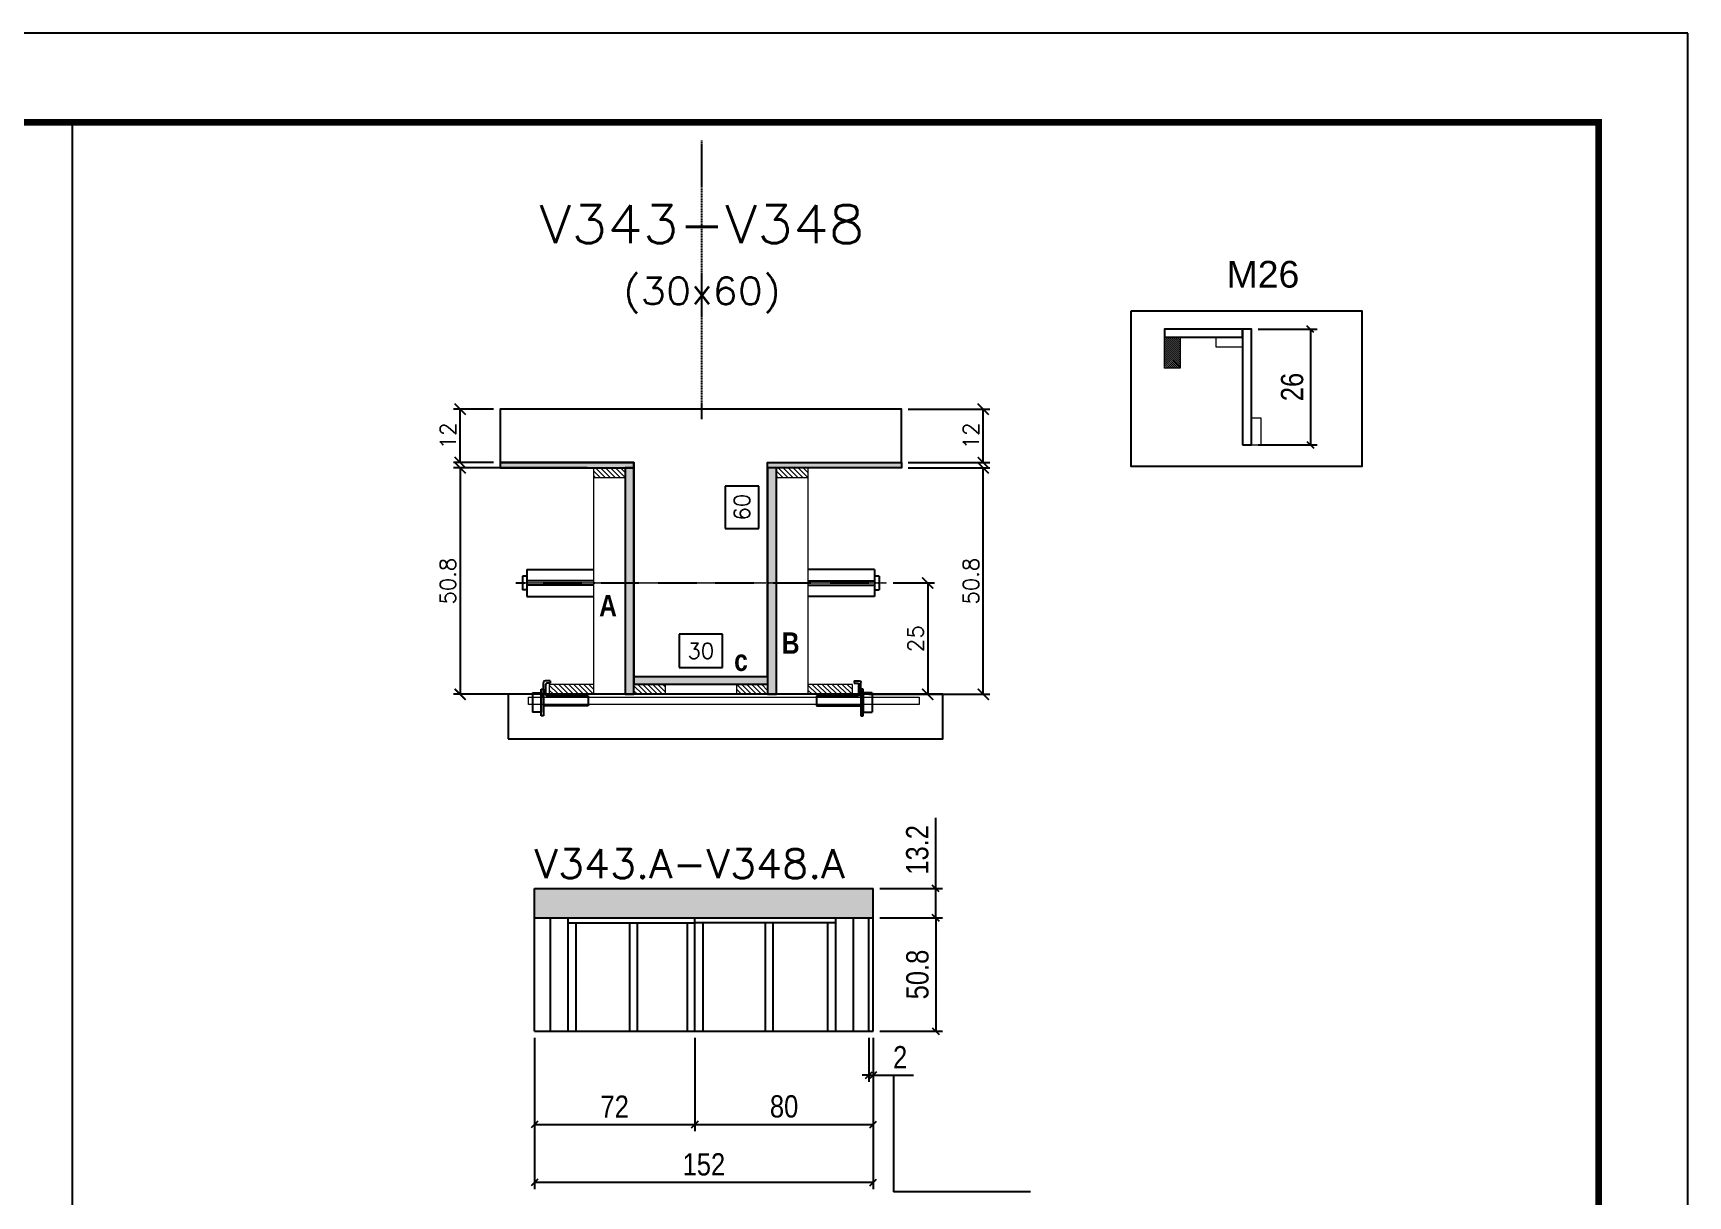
# Model space of a CAD drawing. Extents: x 137137 to 143418, y 10464 to 34486.
# Drawn here: x 137880 to 138622, y 17884 to 18406 of the extents above; entities that cross this region are included whole.
import ezdxf
from ezdxf.enums import TextEntityAlignment as Align

# ---------------------------------------------------------------- set-up
doc = ezdxf.new("R2010")
doc.units = 0
doc.linetypes.add('DASHED', pattern=[0.75, 0.5, -0.25])
doc.linetypes.add('HIDDEN', pattern=[0.375, 0.25, -0.125])
for name, color, linetype in [('5', 5, 'Continuous'), ('barrote', 251, 'Continuous'), ('COTA', 241, 'Continuous'), ('Cota Seção (2x)', 4, 'Continuous'), ('detalhes', 4, 'Continuous'), ('NOMENCLATURA', 7, 'Continuous'), ('Painéis', 200, 'Continuous'), ('presilha', 1, 'Continuous'), ('SARR_2.2x7', 40, 'Continuous'), ('SARR_3.5x7', 81, 'Continuous'), ('TENSOR', 3, 'Continuous'), ('Texto de Titulo', 7, 'Continuous'), ('Texto Qtd Sarr', 242, 'Continuous')]:
    doc.layers.add(name, color=color, linetype=linetype)
for name, color, linetype, lineweight in [('CONCRETO', 251, 'Continuous', 25), ('Folhas', 255, 'Continuous', 9), ('Hachura', 251, 'Continuous', 9), ('Madeira', 126, 'Continuous', 18), ('Sarr 2.2x7', 40, 'Continuous', 9), ('SARRAFO DE PRESSAO', 251, 'DASHED', 9), ('SCO-___-LAJ', 2, 'Continuous', 0), ('Texto Seção', 7, 'Continuous', 15)]:
    doc.layers.add(name, color=color, linetype=linetype, lineweight=lineweight)
doc.layers.add('Laje_Perimetro', color=7, linetype='Continuous', plot=False)
doc.styles.add('COTA TECNICA', font='techl___.ttf', dxfattribs={"height": 10})
doc.styles.add('REGUA-120', font='ROMANS.shx', dxfattribs={"height": 15})
doc.styles.add('Romans', font='romans.shx')
doc.styles.get("Standard").update_dxf_attribs({"font": 'arial.ttf'})
doc.styles.add('TECNICA', font='techb___.ttf', dxfattribs={"height": 10})
doc.dimstyles.new('Cota Seção (2x)', dxfattribs={"dimtxt": 7, "dimasz": 5, "dimexe": 3, "dimexo": 3, "dimgap": 2, "dimtad": 3, "dimdec": 1, "dimlfac": 0.5, "dimzin": 12, "dimdsep": 46, "dimtxsty": 'Romans', "dimblk": 'ARCHTICK', "dimcen": 0, "dimclrd": 4, "dimclre": 4, "dimclrt": 1, "dimadec": 1, "dimazin": 3, "dimtfac": 1, "dimtdec": 1, "dimtmove": 0, "dimatfit": 3, "dimldrblk": 'OBLIQUE', "dimfxl": 1, "dimtolj": 1, "dimtzin": 12, "dimarcsym": 0})
doc.dimstyles.new('Cota Seção interna', dxfattribs={"dimtxt": 7, "dimasz": 6, "dimexe": 0.18, "dimexo": 2, "dimgap": -4, "dimtad": 3, "dimdec": 1, "dimlfac": 0.5, "dimzin": 12, "dimdsep": 46, "dimtxsty": 'Romans', "dimblk": 'ARCHTICK', "dimcen": 0.09, "dimse1": 1, "dimse2": 1, "dimsd1": 1, "dimsd2": 1, "dimclrd": 180, "dimclre": 5, "dimclrt": 1, "dimadec": 0, "dimazin": 3, "dimtfac": 1, "dimtdec": 1, "dimtofl": 0, "dimtmove": 0, "dimatfit": 3, "dimldrblk": 'ARCHTICK', "dimfxl": 1, "dimtolj": 1, "dimtzin": 0, "dimarcsym": 0})
doc.dimstyles.new('PAINEL', dxfattribs={"dimtxt": 10, "dimasz": 3, "dimexe": 3, "dimexo": 3, "dimgap": 3, "dimtad": 1, "dimdec": 1, "dimzin": 12, "dimdsep": 46, "dimtxsty": 'COTA TECNICA', "dimblk1": 'OBLIQUE', "dimblk2": 'OBLIQUE', "dimsah": 1, "dimcen": 0.9, "dimclrd": 4, "dimclre": 4, "dimclrt": 240, "dimadec": 1, "dimazin": 3, "dimtfac": 1, "dimtdec": 1, "dimtmove": 0, "dimatfit": 3, "dimfxl": 1, "dimtolj": 1, "dimtzin": 12, "dimarcsym": 0})

# ---------------------------------------------------------------- blocks, each defined once
blk = doc.blocks.new('9999999999')
at = {"layer": 'Folhas'}
blk.add_lwpolyline([(98138.98, 34190.21), (99623.98, 34190.21), (99623.98, 35240.21), (98138.98, 35240.21)], close=True, dxfattribs=at)
at = {"layer": 'Folhas', "color": 30, "const_width": 3}
blk.add_lwpolyline([(98213.98, 34230.21), (99583.98, 34230.21), (99583.98, 35200.21), (98213.98, 35200.21)], close=True, dxfattribs=at)
blk = doc.blocks.new('_ArchTick')
at = {"color": 0, "linetype": 'ByBlock', "const_width": 0.15}
blk.add_lwpolyline([(-0.5, -0.5), (0.5, 0.5)], dxfattribs=at)
blk = doc.blocks.new('*D1606')
at = {"layer": 'COTA', "color": 4, "lineweight": -2, "transparency": 16777216}
for p, q in [((138272.38, 18210.53), (138309.1, 18210.53)), ((138306.1, 18108.93), (138306.1, 18210.53)), ((138254.78, 18108.93), (138309.1, 18108.93))]:
    blk.add_line(p, q, dxfattribs=at)
at = {"layer": 'Defpoints', "color": 0, "transparency": 16777216}
for p in [(138269.38, 18210.53), (138306.1, 18210.53), (138251.78, 18108.93)]:
    blk.add_point(p, dxfattribs=at)
at = {"layer": 'COTA', "color": 4, "lineweight": -2, "transparency": 16777216, "xscale": 5, "yscale": 5, "zscale": 5}
for p, rotation in [((138306.1, 18210.53), 90), ((138306.1, 18108.93), 270)]:
    blk.add_blockref('_ArchTick', p, dxfattribs=dict(at, rotation=rotation))
at = {"layer": 'COTA', "color": 1, "transparency": 16777216, "insert": (138300.6, 18159.73), "char_height": 7, "attachment_point": 5, "rotation": 90, "style": 'Romans'}
blk.add_mtext('\\A1;50.8', dxfattribs=at)
blk = doc.blocks.new('_Oblique')
at = {"color": 0, "linetype": 'ByBlock', "lineweight": -2}
blk.add_line((-0.5, -0.5), (0.5, 0.5), dxfattribs=at)
blk = doc.blocks.new('*D1607')
at = {"layer": 'COTA', "color": 4, "lineweight": -2, "transparency": 16777216}
for p, q in [((138272.38, 18236.93), (138309.1, 18236.93)), ((138306.1, 18212.93), (138306.1, 18236.93)), ((138272.38, 18212.93), (138309.1, 18212.93))]:
    blk.add_line(p, q, dxfattribs=at)
at = {"layer": 'Defpoints', "color": 0, "transparency": 16777216}
for p in [(138269.38, 18236.93), (138306.1, 18236.93), (138269.38, 18212.93)]:
    blk.add_point(p, dxfattribs=at)
at = {"layer": 'COTA', "color": 4, "lineweight": -2, "transparency": 16777216, "xscale": 5, "yscale": 5, "zscale": 5}
for p, rotation in [((138306.1, 18236.93), 90), ((138306.1, 18212.93), 270)]:
    blk.add_blockref('_ArchTick', p, dxfattribs=dict(at, rotation=rotation))
at = {"layer": 'COTA', "color": 1, "transparency": 16777216, "insert": (138300.6, 18224.93), "char_height": 7, "attachment_point": 5, "rotation": 90, "style": 'Romans'}
blk.add_mtext('\\A1;12', dxfattribs=at)
blk = doc.blocks.new('*D1608')
at = {"layer": 'Cota Seção (2x)', "color": 180, "lineweight": -2, "transparency": 16777216}
for p, q in [((138205.38, 18202.43), (138190.38, 18202.43)), ((138190.38, 18202.43), (138190.38, 18183.43)), ((138205.38, 18183.43), (138205.38, 18202.43)), ((138190.38, 18183.43), (138205.38, 18183.43))]:
    blk.add_line(p, q, dxfattribs=at)
at = {"layer": 'Defpoints', "color": 0, "transparency": 16777216}
for p in [(138209.38, 18236.93), (138209.38, 18236.93), (138209.38, 18116.93)]:
    blk.add_point(p, dxfattribs=at)
at = {"layer": 'Cota Seção (2x)', "color": 1, "transparency": 16777216, "insert": (138197.88, 18192.93), "char_height": 7, "attachment_point": 5, "rotation": 90, "style": 'Romans'}
blk.add_mtext('\\A1;60', dxfattribs=at)
blk = doc.blocks.new('PRESILHA METÁLICA 1')
at = {"layer": 'presilha'}
for p, q in [((0, 13), (6, 13)), ((0, 13), (0, 0)), ((6, 15.5), (7.5, 15.5)), ((6, -2.5), (6, 15.5)), ((6, 13), (6, 0)), ((7.5, 10.6), (7.5, 19.9)), ((7.5, 15.5), (7.5, -2.5)), ((12, 21), (8.6, 21)), ((9, 11.6), (9, 18.9)), ((12, 19.5), (9.6, 19.5)), ((12, 21), (12, 19.5)), ((6, 0), (0, 0)), ((37.5, 4.1), (7.5, 4.1)), ((37.5, 11), (9.6, 11)), ((37.5, 11), (37.5, 4.1)), ((7.5, -2.5), (6, -2.5))]:
    blk.add_line(p, q, dxfattribs=at)
for centre, radius, start, end in [((8.6, 19.9), 1.14, 90, 180), ((9.6, 18.9), 0.57, 90, 180), ((9.6, 11.6), 0.57, 180, 270)]:
    blk.add_arc(centre, radius, start, end, dxfattribs=at)
blk = doc.blocks.new('*D1609')
at = {"layer": 'Cota Seção (2x)', "color": 180, "lineweight": -2, "transparency": 16777216}
for p, q in [((138189.05, 18135.93), (138169.72, 18135.93)), ((138169.72, 18135.93), (138169.72, 18120.93)), ((138189.05, 18120.93), (138189.05, 18135.93)), ((138169.72, 18120.93), (138189.05, 18120.93))]:
    blk.add_line(p, q, dxfattribs=at)
at = {"layer": 'Defpoints', "color": 0, "transparency": 16777216}
for p in [(138209.38, 18116.93), (138149.39, 18108.93), (138209.38, 18108.93)]:
    blk.add_point(p, dxfattribs=at)
at = {"layer": 'Cota Seção (2x)', "color": 1, "transparency": 16777216, "insert": (138179.38, 18128.43), "char_height": 7, "attachment_point": 5, "style": 'Romans'}
blk.add_mtext('\\A1;30', dxfattribs=at)
blk = doc.blocks.new('*D1610')
at = {"layer": 'COTA', "color": 4, "lineweight": -2, "transparency": 16777216}
for p, q in [((138128.38, 18210.53), (138068.41, 18210.53)), ((138071.41, 18210.53), (138071.41, 18108.93)), ((138128.38, 18108.93), (138068.41, 18108.93))]:
    blk.add_line(p, q, dxfattribs=at)
at = {"layer": 'Defpoints', "color": 0, "transparency": 16777216}
for p in [(138131.38, 18210.53), (138071.41, 18108.93), (138131.38, 18108.93)]:
    blk.add_point(p, dxfattribs=at)
at = {"layer": 'COTA', "color": 4, "lineweight": -2, "transparency": 16777216, "xscale": 5, "yscale": 5, "zscale": 5}
for p, rotation in [((138071.41, 18210.53), 90), ((138071.41, 18108.93), 270)]:
    blk.add_blockref('_ArchTick', p, dxfattribs=dict(at, rotation=rotation))
at = {"layer": 'COTA', "color": 1, "transparency": 16777216, "insert": (138065.91, 18159.73), "char_height": 7, "attachment_point": 5, "rotation": 90, "style": 'Romans'}
blk.add_mtext('\\A1;50.8', dxfattribs=at)
blk = doc.blocks.new('*D1611')
at = {"layer": 'COTA', "color": 4, "lineweight": -2, "transparency": 16777216}
for p, q in [((138265.69, 18158.9), (138284.24, 18158.9)), ((138281.24, 18158.9), (138281.24, 18108.93)), ((138265.69, 18108.93), (138284.24, 18108.93))]:
    blk.add_line(p, q, dxfattribs=at)
at = {"layer": 'Defpoints', "color": 0, "transparency": 16777216}
for p in [(138262.69, 18158.9), (138262.69, 18108.93), (138281.24, 18108.93)]:
    blk.add_point(p, dxfattribs=at)
at = {"layer": 'COTA', "color": 4, "lineweight": -2, "transparency": 16777216, "xscale": 5, "yscale": 5, "zscale": 5}
for p, rotation in [((138281.24, 18158.9), 90), ((138281.24, 18108.93), 270)]:
    blk.add_blockref('_ArchTick', p, dxfattribs=dict(at, rotation=rotation))
at = {"layer": 'COTA', "color": 1, "transparency": 16777216, "insert": (138275.74, 18133.91), "char_height": 7, "attachment_point": 5, "rotation": 90, "style": 'Romans'}
blk.add_mtext('\\A1;25', dxfattribs=at)
blk = doc.blocks.new('titulo1')
at = {"layer": 'Defpoints', "color": 252, "linetype": 'HIDDEN', "ltscale": 2}
blk.add_line((0, 0), (0, 125), dxfattribs=at)
at = {"layer": 'Defpoints', "style": 'Romans', "oblique": 15}
blk.add_attdef('FOLHA', text='', height=10, dxfattribs=at).set_placement((0, 15.58), align=Align.MIDDLE_CENTER)
at = {"layer": 'Texto Qtd Sarr', "color": 3, "style": 'Romans', "oblique": 15}
for tag, height, p in [('TITULO', 17, (0, 71.45)), ('SEÇÃO', 12, (0, 41.55))]:
    blk.add_attdef(tag, text='', height=height, dxfattribs=at).set_placement(p, align=Align.MIDDLE_CENTER)
blk = doc.blocks.new('*D1630')
at = {"layer": 'COTA', "color": 4, "lineweight": -2, "transparency": 16777216}
for p, q in [((138086.39, 18236.93), (138068.41, 18236.93)), ((138071.41, 18212.93), (138071.41, 18236.93)), ((138086.39, 18212.93), (138068.41, 18212.93))]:
    blk.add_line(p, q, dxfattribs=at)
at = {"layer": 'Defpoints', "color": 0, "transparency": 16777216}
for p in [(138071.41, 18236.93), (138089.39, 18236.93), (138089.39, 18212.93)]:
    blk.add_point(p, dxfattribs=at)
at = {"layer": 'COTA', "color": 4, "lineweight": -2, "transparency": 16777216, "xscale": 5, "yscale": 5, "zscale": 5}
for p, rotation in [((138071.41, 18236.93), 90), ((138071.41, 18212.93), 270)]:
    blk.add_blockref('_ArchTick', p, dxfattribs=dict(at, rotation=rotation))
at = {"layer": 'COTA', "color": 1, "transparency": 16777216, "insert": (138065.91, 18224.93), "char_height": 7, "attachment_point": 5, "rotation": 90, "style": 'Romans'}
blk.add_mtext('\\A1;12', dxfattribs=at)
blk = doc.blocks.new('*D1631')
at = {"layer": 'Defpoints', "color": 0, "linetype": 'ByBlock', "transparency": 16777216}
for p in [(138426.43, 18272.88), (138426.43, 18220.88), (138452.88, 18220.88)]:
    blk.add_point(p, dxfattribs=at)
at = {"layer": 'Sarr 2.2x7', "color": 4, "linetype": 'ByBlock', "lineweight": -2, "transparency": 16777216}
for p, q in [((138429.43, 18272.88), (138455.88, 18272.88)), ((138452.88, 18272.88), (138452.88, 18220.88)), ((138429.43, 18220.88), (138455.88, 18220.88))]:
    blk.add_line(p, q, dxfattribs=at)
at = {"layer": 'Sarr 2.2x7', "color": 4, "linetype": 'ByBlock', "lineweight": -2, "transparency": 16777216, "xscale": 3, "yscale": 3, "zscale": 3}
for p, rotation in [((138452.88, 18272.88), 90), ((138452.88, 18220.88), 270)]:
    blk.add_blockref('_Oblique', p, dxfattribs=dict(at, rotation=rotation))
at = {"layer": 'Sarr 2.2x7', "color": 240, "linetype": 'ByBlock', "transparency": 16777216, "insert": (138444.77, 18246.88), "char_height": 10, "attachment_point": 5, "rotation": 90, "style": 'COTA TECNICA'}
blk.add_mtext('\\A1;26', dxfattribs=at)
blk = doc.blocks.new('*D1632')
at = {"layer": 'COTA', "color": 4, "lineweight": -2, "ltscale": 25, "transparency": 16777216}
for p, q in [((138104.74, 17954.76), (138104.74, 17886.79)), ((138256.78, 17954.76), (138256.78, 17886.79)), ((138256.78, 17889.79), (138104.74, 17889.79))]:
    blk.add_line(p, q, dxfattribs=at)
at = {"layer": 'Defpoints', "color": 0, "ltscale": 25, "transparency": 16777216}
for p in [(138104.74, 17957.76), (138256.78, 17957.76), (138104.74, 17889.79)]:
    blk.add_point(p, dxfattribs=at)
at = {"layer": 'COTA', "color": 4, "lineweight": -2, "ltscale": 25, "transparency": 16777216, "xscale": 3, "yscale": 3, "zscale": 3, "rotation": 180}
blk.add_blockref('_Oblique', (138104.74, 17889.79), dxfattribs=at)
at = {"layer": 'COTA', "color": 4, "lineweight": -2, "ltscale": 25, "transparency": 16777216, "xscale": 3, "yscale": 3, "zscale": 3}
blk.add_blockref('_Oblique', (138256.78, 17889.79), dxfattribs=at)
at = {"layer": 'COTA', "color": 240, "ltscale": 25, "transparency": 16777216, "insert": (138180.76, 17897.9), "char_height": 10, "attachment_point": 5, "style": 'COTA TECNICA'}
blk.add_mtext('\\A1;152', dxfattribs=at)
blk = doc.blocks.new('*D1633')
at = {"layer": 'COTA', "color": 4, "lineweight": -2, "ltscale": 25, "transparency": 16777216}
for p, q in [((138104.74, 17954.76), (138104.74, 17912.78)), ((138176.74, 17954.76), (138176.74, 17912.78)), ((138104.74, 17915.78), (138176.74, 17915.78))]:
    blk.add_line(p, q, dxfattribs=at)
at = {"layer": 'Defpoints', "color": 0, "ltscale": 25, "transparency": 16777216}
for p in [(138104.74, 17957.76), (138176.74, 17957.76), (138176.74, 17915.78)]:
    blk.add_point(p, dxfattribs=at)
at = {"layer": 'COTA', "color": 4, "lineweight": -2, "ltscale": 25, "transparency": 16777216, "xscale": 3, "yscale": 3, "zscale": 3, "rotation": 180}
blk.add_blockref('_Oblique', (138104.74, 17915.78), dxfattribs=at)
at = {"layer": 'COTA', "color": 4, "lineweight": -2, "ltscale": 25, "transparency": 16777216, "xscale": 3, "yscale": 3, "zscale": 3}
blk.add_blockref('_Oblique', (138176.74, 17915.78), dxfattribs=at)
at = {"layer": 'COTA', "color": 240, "ltscale": 25, "transparency": 16777216, "insert": (138140.74, 17923.85), "char_height": 10, "attachment_point": 5, "style": 'COTA TECNICA'}
blk.add_mtext('\\A1;72', dxfattribs=at)
blk = doc.blocks.new('*D1612')
at = {"layer": 'COTA', "color": 4, "lineweight": -2, "ltscale": 25, "transparency": 16777216}
for p, q in [((138176.74, 17954.76), (138176.74, 17912.78)), ((138256.78, 17954.76), (138256.78, 17912.78)), ((138176.74, 17915.78), (138256.78, 17915.78))]:
    blk.add_line(p, q, dxfattribs=at)
at = {"layer": 'Defpoints', "color": 0, "ltscale": 25, "transparency": 16777216}
for p in [(138176.74, 17957.76), (138256.78, 17957.76), (138256.78, 17915.78)]:
    blk.add_point(p, dxfattribs=at)
at = {"layer": 'COTA', "color": 4, "lineweight": -2, "ltscale": 25, "transparency": 16777216, "xscale": 3, "yscale": 3, "zscale": 3, "rotation": 180}
blk.add_blockref('_Oblique', (138176.74, 17915.78), dxfattribs=at)
at = {"layer": 'COTA', "color": 4, "lineweight": -2, "ltscale": 25, "transparency": 16777216, "xscale": 3, "yscale": 3, "zscale": 3}
blk.add_blockref('_Oblique', (138256.78, 17915.78), dxfattribs=at)
at = {"layer": 'COTA', "color": 240, "ltscale": 25, "transparency": 16777216, "insert": (138216.76, 17923.91), "char_height": 10, "attachment_point": 5, "style": 'COTA TECNICA'}
blk.add_mtext('\\A1;80', dxfattribs=at)
blk = doc.blocks.new('*D1634')
at = {"layer": 'COTA', "color": 4, "lineweight": -2, "ltscale": 25, "transparency": 16777216}
for p, q in [((138259.78, 18008.56), (138287.77, 18008.56)), ((138284.77, 18008.56), (138284.77, 17957.76)), ((138259.78, 17957.76), (138287.77, 17957.76))]:
    blk.add_line(p, q, dxfattribs=at)
at = {"layer": 'Defpoints', "color": 0, "ltscale": 25, "transparency": 16777216}
for p in [(138256.78, 18008.56), (138256.78, 17957.76), (138284.77, 17957.76)]:
    blk.add_point(p, dxfattribs=at)
at = {"layer": 'COTA', "color": 4, "lineweight": -2, "ltscale": 25, "transparency": 16777216, "xscale": 3, "yscale": 3, "zscale": 3}
for p, rotation in [((138284.77, 18008.56), 90), ((138284.77, 17957.76), 270)]:
    blk.add_blockref('_Oblique', p, dxfattribs=dict(at, rotation=rotation))
at = {"layer": 'COTA', "color": 240, "ltscale": 25, "transparency": 16777216, "insert": (138276.64, 17983.16), "char_height": 10, "attachment_point": 5, "rotation": 90, "style": 'COTA TECNICA'}
blk.add_mtext('\\A1;50.8', dxfattribs=at)
blk = doc.blocks.new('*D1635')
at = {"layer": 'COTA', "color": 4, "lineweight": -2, "ltscale": 25, "transparency": 16777216}
for p, q in [((138284.77, 18021.76), (138284.77, 18053.49)), ((138259.78, 18021.76), (138287.77, 18021.76)), ((138284.77, 18008.56), (138284.77, 18021.76)), ((138259.78, 18008.56), (138287.77, 18008.56))]:
    blk.add_line(p, q, dxfattribs=at)
at = {"layer": 'Defpoints', "color": 0, "ltscale": 25, "transparency": 16777216}
for p in [(138256.78, 18021.76), (138284.77, 18021.76), (138256.78, 18008.56)]:
    blk.add_point(p, dxfattribs=at)
at = {"layer": 'COTA', "color": 4, "lineweight": -2, "ltscale": 25, "transparency": 16777216, "xscale": 3, "yscale": 3, "zscale": 3}
for p, rotation in [((138284.77, 18021.76), 90), ((138284.77, 18008.56), 270)]:
    blk.add_blockref('_Oblique', p, dxfattribs=dict(at, rotation=rotation))
at = {"layer": 'COTA', "color": 240, "ltscale": 25, "transparency": 16777216, "insert": (138276.55, 18039.12), "char_height": 10, "attachment_point": 5, "rotation": 90, "style": 'COTA TECNICA'}
blk.add_mtext('\\A1;13.2', dxfattribs=at)
blk = doc.blocks.new('*D1636')
at = {"layer": 'COTA', "color": 4, "lineweight": -2, "ltscale": 25, "transparency": 16777216}
for p, q in [((138254.78, 17954.76), (138254.78, 17935.06)), ((138256.78, 17954.76), (138256.78, 17935.06)), ((138254.78, 17938.06), (138251.78, 17938.06)), ((138254.78, 17938.06), (138256.78, 17938.06)), ((138256.78, 17938.06), (138274.89, 17938.06))]:
    blk.add_line(p, q, dxfattribs=at)
at = {"layer": 'Defpoints', "color": 0, "ltscale": 25, "transparency": 16777216}
for p in [(138254.78, 17957.76), (138256.78, 17957.76), (138256.78, 17938.06)]:
    blk.add_point(p, dxfattribs=at)
at = {"layer": 'COTA', "color": 4, "lineweight": -2, "ltscale": 25, "transparency": 16777216, "xscale": 3, "yscale": 3, "zscale": 3}
blk.add_blockref('_Oblique', (138254.78, 17938.06), dxfattribs=at)
at = {"layer": 'COTA', "color": 4, "lineweight": -2, "ltscale": 25, "transparency": 16777216, "xscale": 3, "yscale": 3, "zscale": 3, "rotation": 180}
blk.add_blockref('_Oblique', (138256.78, 17938.06), dxfattribs=at)
at = {"layer": 'COTA', "color": 240, "ltscale": 25, "transparency": 16777216, "insert": (138268.83, 17946.06), "char_height": 10, "attachment_point": 5, "style": 'COTA TECNICA'}
blk.add_mtext('\\A1;2', dxfattribs=at)

msp = doc.modelspace()

# ---------------------------------------------------------------- hatches: boundary and pattern name
at = {"layer": 'COTA', "linetype": 'ByBlock'}
h = msp.add_hatch(dxfattribs=at)
h.set_pattern_fill('AR-CONC', color=256, scale=0.03)
h.set_pattern_definition([(50, (-1320.7545, -15170.869), (5.46554007, -0.47817257), [0.5715, -6.2865]), (355, (-1320.7545, -15170.869), (-1.05730264, 5.73170536), [0.4572, -5.02921753]), (100.4514447, (-1320.299, -15170.9087), (4.40823741, 5.25353256), [0.48570026, -5.34270734]), (46.1842, (-1320.7545, -15169.345), (8.13237123, -1.26126984), [0.85725, -9.42975]), (96.6355576, (-1320.077, -15169.45), (7.122124, 7.42278374), [0.7285507, -8.01406824]), (351.184151, (-1320.7545, -15169.345), (7.122124, 7.42278374), [0.685799, -7.54379196]), (21, (-1319.9925, -15169.726), (4.54843174, -3.06795595), [0.5715, -6.2865]), (326, (-1319.9925, -15169.726), (1.85406085, 5.52563898), [0.4572, -5.0292]), (71.451445, (-1319.6135, -15169.9815), (6.40249258, 2.45768307), [0.48570026, -5.34269813]), (37.5, (-1320.7545, -15170.8689), (0.092658098, 2.536651166), [0, -4.96824, 0, -5.1054, 0, -5.04825]), (7.5, (-1320.7545, -15170.8689), (2.004589875, 3.005417245), [0, -2.91084, 0, -4.85394, 0, -1.92405]), (327.5, (-1322.4538, -15170.8689), (4.067717855, -0.17186232), [0, -1.905, 0, -5.9436, 0, -7.8867]), (317.5, (-1323.2158, -15170.869), (4.44387544, 0.76279473), [0, -2.4765, 0, -3.94716, 0, -5.6007])])
h.paths.add_polyline_path([(138256.78, 18008.56), (138256.78, 18021.76), (138104.74, 18021.76), (138104.74, 18008.56)])
at = {"layer": 'Hachura'}
h = msp.add_hatch(color=256, dxfattribs=at)
h.dxf.hatch_style = 1
h.paths.add_polyline_path([(138149.39, 18210.53), (138149.39, 18212.93), (138089.39, 18212.93), (138089.39, 18210.53)])
h = msp.add_hatch(dxfattribs=at)
h.set_pattern_fill('ANSI31', color=256, scale=0.5, angle=270, style=0)
h.set_pattern_definition([(315, (161037.2032, 9902.882), (1.12253202, 1.12253202), [])])
h.paths.add_polyline_path([(138131.38, 18206.13), (138131.38, 18210.53), (138145.38, 18210.53), (138145.38, 18206.13)])
h = msp.add_hatch(color=256, dxfattribs=at)
h.dxf.hatch_style = 1
h.paths.add_polyline_path([(138149.38, 18210.53), (138145.38, 18210.53), (138145.38, 18108.93), (138149.38, 18108.93)])
h = msp.add_hatch(color=256, dxfattribs=at)
h.dxf.hatch_style = 1
h.paths.add_polyline_path([(138209.38, 18210.53), (138209.38, 18212.93), (138269.38, 18212.93), (138269.38, 18210.53)])
h = msp.add_hatch(color=256, dxfattribs=at)
h.dxf.hatch_style = 1
h.paths.add_polyline_path([(138213.38, 18210.53), (138209.38, 18210.53), (138209.38, 18108.93), (138213.38, 18108.93)])
h = msp.add_hatch(dxfattribs=at)
h.set_pattern_fill('ANSI31', color=256, scale=0.5, angle=270, style=0)
h.set_pattern_definition([(315, (161119.2032, 9902.882), (1.12253202, 1.12253202), [])])
h.paths.add_polyline_path([(138213.38, 18206.13), (138213.38, 18210.53), (138227.38, 18210.53), (138227.38, 18206.13)])
h = msp.add_hatch(dxfattribs=at)
h.set_pattern_fill('ANSI31', color=256, scale=0.5, angle=270, style=0)
h.set_pattern_definition([(315, (161003.2032, 9879.282), (1.12253202, 1.12253202), [])])
h.paths.add_polyline_path([(138131.38, 18108.93), (138131.38, 18113.33), (138111.38, 18113.33), (138111.38, 18108.93)])
h = msp.add_hatch(color=256, dxfattribs=at)
h.dxf.hatch_style = 1
h.paths.add_polyline_path([(138149.39, 18113.33), (138149.39, 18116.93), (138209.38, 18116.93), (138209.38, 18113.33)])
h = msp.add_hatch(dxfattribs=at)
h.set_pattern_fill('ANSI31', color=256, scale=0.5, angle=270, style=0)
h.set_pattern_definition([(315, (161106.0053, 9879.282), (1.12253202, 1.12253202), [])])
h.paths.add_polyline_path([(138149.39, 18108.93), (138149.39, 18113.33), (138163.39, 18113.33), (138163.39, 18108.93)])
h = msp.add_hatch(dxfattribs=at)
h.set_pattern_fill('ANSI31', color=256, scale=0.5, angle=270, style=0)
h.set_pattern_definition([(315, (161128.0032, 9879.282), (1.12253202, 1.12253202), [])])
h.paths.add_polyline_path([(138209.38, 18108.93), (138209.38, 18113.33), (138195.38, 18113.33), (138195.38, 18108.93)])
h = msp.add_hatch(dxfattribs=at)
h.set_pattern_fill('ANSI31', color=256, scale=0.5, angle=270, style=0)
h.set_pattern_definition([(315, (161119.2032, 9879.282), (1.12253202, 1.12253202), [])])
h.paths.add_polyline_path([(138247.38, 18108.93), (138247.38, 18113.33), (138227.38, 18113.33), (138227.38, 18108.93)])
at = {"layer": 'Madeira'}
h = msp.add_hatch(dxfattribs=at)
h.set_pattern_fill('ANSI31', color=256, scale=0.2, angle=270, style=0)
h.set_pattern_definition([(315, (155023.4105, 4921.1487), (0.449012806, 0.449012806), [])])
h.paths.add_polyline_path([(138387.47, 18255.28), (138394.47, 18255.28), (138394.47, 18269.28), (138387.47, 18269.28)])

# ---------------------------------------------------------------- linework, layer by layer
at = {"ltscale": 3}
for p, q in [((138099.38, 18161.9), (138099.38, 18155.9)), ((138101.38, 18161.9), (138099.38, 18161.9)), ((138101.38, 18164.9), (138101.38, 18152.9)), ((138101.38, 18164.9), (138131.38, 18164.9)), ((138257.38, 18164.9), (138227.38, 18164.9)), ((138257.38, 18164.9), (138257.38, 18152.9)), ((138259.38, 18161.9), (138257.38, 18161.9)), ((138259.38, 18161.9), (138259.38, 18155.9)), ((138101.38, 18155.9), (138099.38, 18155.9)), ((138131.38, 18159.9), (138101.38, 18159.9)), ((138131.38, 18157.9), (138101.38, 18157.9)), ((138227.38, 18159.9), (138257.38, 18159.9)), ((138227.38, 18157.9), (138257.38, 18157.9)), ((138257.38, 18155.9), (138259.38, 18155.9)), ((138101.38, 18152.9), (138131.38, 18152.9)), ((138257.38, 18152.9), (138227.38, 18152.9))]:
    msp.add_line(p, q, dxfattribs=at)
at = {"linetype": 'ByBlock'}
msp.add_lwpolyline([(138372.48, 18281.04), (138475.92, 18281.04), (138475.92, 18211.22), (138372.48, 18211.22)], close=True, dxfattribs=at)
at = {"layer": 'barrote'}
msp.add_lwpolyline([(138093.02, 18088.93), (138287.99, 18088.93), (138287.99, 18108.93), (138093.02, 18108.93)], close=True, dxfattribs=at)
at = {"layer": 'CONCRETO'}
msp.add_lwpolyline([(138149.38, 18212.93), (138149.38, 18113.33), (138149.39, 18113.33), (138149.39, 18116.93), (138209.38, 18116.93), (138209.38, 18212.93), (138269.38, 18212.93), (138269.38, 18236.93), (138209.38, 18236.93), (138209.38, 18236.93), (138149.38, 18236.93), (138089.39, 18236.93), (138089.39, 18212.93)], close=True, dxfattribs=at)
at = {"layer": 'COTA', "linetype": 'ByBlock'}
for p, q in [((137897.29, 18365.72), (137897.29, 17594.97)), ((138104.74, 18021.76), (138256.78, 18021.76)), ((138104.74, 18008.56), (138104.74, 18021.76)), ((138256.78, 18008.56), (138256.78, 18021.76))]:
    msp.add_line(p, q, dxfattribs=at)
at = {"layer": 'Laje_Perimetro'}
msp.add_lwpolyline([(138622.29, 18405.72), (137137.29, 18405.72), (137137.29, 17355.72), (138622.29, 17355.72)], close=True, dxfattribs=at)
at = {"layer": 'Madeira'}
for points in [[(138387.47, 18269.28), (138394.47, 18269.28), (138394.47, 18255.28), (138387.47, 18255.28)], [(138131.38, 18206.13), (138131.38, 18210.53), (138145.38, 18210.53), (138145.38, 18206.13)], [(138131.38, 18210.53), (138145.38, 18210.53), (138145.38, 18108.93), (138131.38, 18108.93)], [(138213.38, 18206.13), (138213.38, 18210.53), (138227.38, 18210.53), (138227.38, 18206.13)], [(138213.38, 18210.53), (138227.38, 18210.53), (138227.38, 18108.93), (138213.38, 18108.93)], [(138131.38, 18108.93), (138131.38, 18113.33), (138111.38, 18113.33), (138111.38, 18108.93)], [(138149.39, 18108.93), (138149.39, 18113.33), (138163.39, 18113.33), (138163.39, 18108.93)], [(138209.38, 18108.93), (138209.38, 18113.33), (138195.38, 18113.33), (138195.38, 18108.93)], [(138247.38, 18108.93), (138247.38, 18113.33), (138227.38, 18113.33), (138227.38, 18108.93)]]:
    msp.add_lwpolyline(points, close=True, dxfattribs=at)
at = {"layer": 'NOMENCLATURA', "linetype": 'Continuous'}
for p in [(138265.83, 17938.06), (138327.32, 17885.66)]:
    msp.add_line(p, (138265.83, 17885.66), dxfattribs=at)
at = {"layer": 'Painéis'}
for p, q in [((138104.74, 18008.56), (138256.78, 18008.56)), ((138104.74, 17957.76), (138256.78, 17957.76))]:
    msp.add_line(p, q, dxfattribs=at)
at = {"layer": 'Painéis', "ltscale": 25}
for p, q in [((138104.74, 17957.76), (138104.74, 18008.56)), ((138176.74, 17957.76), (138176.74, 18008.56)), ((138254.78, 17957.76), (138254.78, 18008.56)), ((138256.78, 17957.76), (138256.78, 18008.56))]:
    msp.add_line(p, q, dxfattribs=at)
at = {"layer": 'Painéis', "linetype": 'ByBlock'}
msp.add_lwpolyline([(138422.43, 18272.88), (138387.49, 18272.88), (138387.49, 18269.28), (138422.43, 18269.28), (138422.43, 18272.88)], dxfattribs=at)
at = {"layer": 'Painéis'}
for points in [[(138422.43, 18220.88), (138426.43, 18220.88), (138426.43, 18272.88), (138422.43, 18272.88)], [(138149.39, 18210.53), (138149.39, 18212.93), (138089.39, 18212.93), (138089.39, 18210.53)], [(138149.38, 18210.53), (138145.38, 18210.53), (138145.38, 18108.93), (138149.38, 18108.93)], [(138209.38, 18210.53), (138209.38, 18212.93), (138269.38, 18212.93), (138269.38, 18210.53)], [(138213.38, 18210.53), (138209.38, 18210.53), (138209.38, 18108.93), (138213.38, 18108.93)], [(138149.39, 18113.33), (138149.39, 18116.93), (138209.38, 18116.93), (138209.38, 18113.33)]]:
    msp.add_lwpolyline(points, close=True, dxfattribs=at)
at = {"layer": 'Sarr 2.2x7', "linetype": 'ByBlock'}
for points in [[(138422.43, 18269.28), (138410.43, 18269.28), (138410.43, 18264.88), (138422.43, 18264.88), (138422.43, 18269.28)], [(138430.83, 18220.88), (138430.83, 18232.88), (138426.43, 18232.88), (138426.43, 18220.88), (138430.83, 18220.88)]]:
    msp.add_lwpolyline(points, dxfattribs=at)
at = {"layer": 'SARR_2.2x7', "linetype": 'Continuous'}
for p, q in [((138111.74, 18008.56), (138111.74, 17957.76)), ((138119.74, 18006.36), (138176.74, 18006.36)), ((138239.78, 18006.36), (138176.74, 18006.36)), ((138247.78, 18008.56), (138247.78, 17957.76))]:
    msp.add_line(p, q, dxfattribs=at)
at = {"layer": 'SARR_3.5x7'}
for p, q in [((138119.74, 18008.56), (138119.74, 17957.76)), ((138123.24, 18006.36), (138123.24, 17957.76)), ((138147.32, 18006.36), (138147.32, 17957.76)), ((138150.82, 18006.36), (138150.82, 17957.76)), ((138173.24, 18006.36), (138173.24, 17957.76)), ((138180.24, 18006.36), (138180.24, 17957.76)), ((138208.26, 18006.36), (138208.26, 17957.75)), ((138211.76, 18006.36), (138211.76, 17957.75)), ((138236.28, 18006.36), (138236.28, 17957.76)), ((138239.78, 18008.56), (138239.78, 17957.76))]:
    msp.add_line(p, q, dxfattribs=at)
at = {"layer": 'SCO-___-LAJ', "color": 1}
msp.add_lwpolyline([(138102.02, 18107.59), (138277.33, 18107.59), (138277.33, 18104.39), (138102.02, 18104.39)], close=True, dxfattribs=at)
at = {"layer": 'TENSOR', "linetype": 'HIDDEN', "ltscale": 0.5}
msp.add_line((138096.38, 18158.9), (138262.69, 18158.9), dxfattribs=at)

# ---------------------------------------------------------------- block references
at = {"layer": 'presilha', "yscale": 0.6666666666666666, "zscale": 0.6666666666666666}
for p, xscale in [((138103.81, 18100.96), 0.6666666666666666), ((138256.25, 18100.96), -0.6666666666666666)]:
    msp.add_blockref('PRESILHA METÁLICA 1', p, dxfattribs=dict(at, xscale=xscale))
at = {"layer": 'SARRAFO DE PRESSAO', "color": 6, "linetype": 'ByBlock'}
msp.add_blockref('9999999999', (38998.31, -16834.48), dxfattribs=at)
at = {"layer": 'Texto Seção'}
ref = msp.add_blockref('titulo1', (138179.85, 18232.49), dxfattribs=at)
ref.add_attrib('TITULO', 'V343-V348', dxfattribs={"layer": 'Texto de Titulo', "color": 7, "height": 17, "style": 'Romans', "width": 1.1}).set_placement((138179.85, 18319.99), align=Align.MIDDLE_CENTER)
ref.add_attrib('SEÇÃO', '(30x60)', dxfattribs={"layer": 'Texto de Titulo', "color": 7, "height": 12, "style": 'Romans', "width": 1.1}).set_placement((138179.85, 18289.99), align=Align.MIDDLE_CENTER)

# ---------------------------------------------------------------- texts
at = {"layer": '5', "color": 7, "linetype": 'Continuous'}
msp.add_text('M26', height=12, rotation=359.99996, dxfattribs=at).set_placement((138415.32, 18291.48))
at = {"layer": 'detalhes', "style": 'TECNICA'}
for s, p in [('A', (138133.78, 18143.96)), ('B', (138215.74, 18127.12)), ('c', (138194.36, 18119.42))]:
    msp.add_text(s, height=9.6, dxfattribs=at).set_placement(p)
at = {"layer": 'Texto Seção', "style": 'REGUA-120', "width": 1.05}
msp.add_text('V343.A-V348.A', height=13, dxfattribs=at).set_placement((138104.72, 18026.36))

# ---------------------------------------------------------------- dimensions: what is measured, and where the dimension line sits
at = {"layer": 'COTA'}
for base, p1, p2, picture, middle in [((138071.41, 18236.93), (138089.39, 18212.93), (138089.39, 18236.93), '*D1630', (138065.91, 18224.93)), ((138306.1, 18236.93), (138269.38, 18212.93), (138269.38, 18236.93), '*D1607', (138300.6, 18224.93)), ((138071.41, 18108.93), (138131.38, 18210.53), (138131.38, 18108.93), '*D1610', (138065.91, 18159.73)), ((138306.1, 18210.53), (138251.78, 18108.93), (138269.38, 18210.53), '*D1606', (138300.6, 18159.73)), ((138281.24, 18108.93), (138262.69, 18158.9), (138262.69, 18108.93), '*D1611', (138275.74, 18133.91))]:
    dim = msp.add_linear_dim(base=base, p1=p1, p2=p2, angle=90, dimstyle='Cota Seção (2x)', dxfattribs=at)
    dim.commit()
    dim.dimension.update_dxf_attribs({"geometry": picture, "text_midpoint": middle})
at = {"layer": 'COTA', "ltscale": 25}
for base, p2, picture, middle in [((138284.77, 18021.76), (138256.78, 18021.76), '*D1635', (138276.55, 18039.12)), ((138284.77, 17957.76), (138256.78, 17957.76), '*D1634', (138276.64, 17983.16))]:
    dim = msp.add_linear_dim(base=base, p1=(138256.78, 18008.56), p2=p2, angle=90, dimstyle='PAINEL', dxfattribs=at)
    dim.commit()
    dim.dimension.update_dxf_attribs({"geometry": picture, "text_midpoint": middle})
for base, p1, p2, picture, middle in [((138104.74, 17889.79), (138256.78, 17957.76), (138104.74, 17957.76), '*D1632', (138180.76, 17897.9)), ((138176.74, 17915.78), (138104.74, 17957.76), (138176.74, 17957.76), '*D1633', (138140.74, 17923.85)), ((138256.78, 17938.06), (138254.78, 17957.76), (138256.78, 17957.76), '*D1636', (138268.83, 17946.06))]:
    dim = msp.add_linear_dim(base=base, p1=p1, p2=p2, dimstyle='PAINEL', dxfattribs=at)
    dim.commit()
    dim.dimension.update_dxf_attribs({"geometry": picture, "text_midpoint": middle})
dim = msp.add_linear_dim(base=(138256.78, 17915.78), p1=(138176.74, 17957.76), p2=(138256.78, 17957.76), dimstyle='PAINEL', override={"dimtmove": 1}, dxfattribs=at)
dim.commit()
dim.dimension.update_dxf_attribs({"geometry": '*D1612', "text_midpoint": (138216.76, 17923.91)})
at = {"layer": 'Cota Seção (2x)'}
dim = msp.add_linear_dim(base=(138209.38, 18236.93), p1=(138209.38, 18116.93), p2=(138209.38, 18236.93), angle=90, dimstyle='Cota Seção interna', dxfattribs=at)
dim.commit()
dim.dimension.update_dxf_attribs({"geometry": '*D1608', "text_midpoint": (138209.38, 18192.93), "dimtype": 160})
dim = msp.add_linear_dim(base=(138209.38, 18116.93), p1=(138149.39, 18108.93), p2=(138209.38, 18108.93), dimstyle='Cota Seção interna', dxfattribs=at)
dim.commit()
dim.dimension.update_dxf_attribs({"geometry": '*D1609', "text_midpoint": (138179.38, 18128.43)})
at = {"layer": 'Sarr 2.2x7', "linetype": 'ByBlock'}
dim = msp.add_linear_dim(base=(138452.88, 18220.88), p1=(138426.43, 18272.88), p2=(138426.43, 18220.88), angle=90, dimstyle='PAINEL', override={"dimlfac": 0.5}, dxfattribs=at)
dim.commit()
dim.dimension.update_dxf_attribs({"geometry": '*D1631', "text_midpoint": (138444.77, 18246.88)})

doc.saveas('drawing.dxf')
